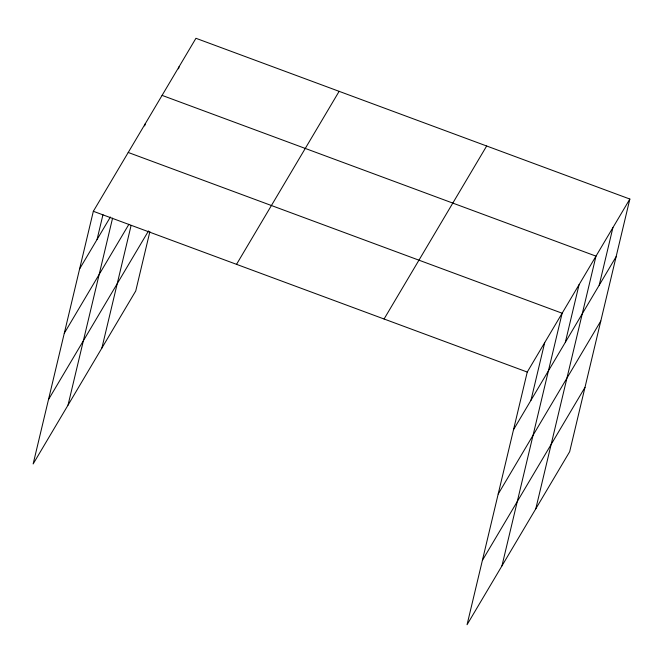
<?xml version="1.0" encoding="UTF-8"?>
<svg xmlns="http://www.w3.org/2000/svg" width="663" height="663" viewBox="0 0 663 663"><rect width="100%" height="100%" fill="white"/><g stroke="black" fill="none" stroke-linecap="round" stroke-linejoin="round"><path stroke-width="0.99" d="M629.85 199.049L527.251 372.051L467.059 624.712L569.658 451.71L629.85 199.049L195.941 38.288L93.342 211.29L33.15 463.951L135.749 290.949L149.879 231.619M97.055 239.509L102.972 214.663M68.032 405.126L112.577 218.144M144.683 125.912L145.156 123.923M101.887 348.042L131.108 225.403M178.538 68.819L179.01 66.83M530.964 400.27L544.696 342.638M501.941 565.895L562.141 313.226L128.224 152.465M565.332 342.315L579.064 284.684M535.803 508.803L595.996 256.142L162.079 95.381M599.195 285.223L612.919 227.591M79.61 268.913L110.389 217.016M64.278 333.274L128.912 224.293M48.482 399.59L148.512 230.915M236.534 264.338L339.133 91.337M384.068 318.994L486.659 146.001M513.527 429.682L616.118 256.68M498.195 494.043L600.786 321.041M482.399 560.351L584.99 387.349M93.342 211.29L527.251 372.051"/></g></svg>
